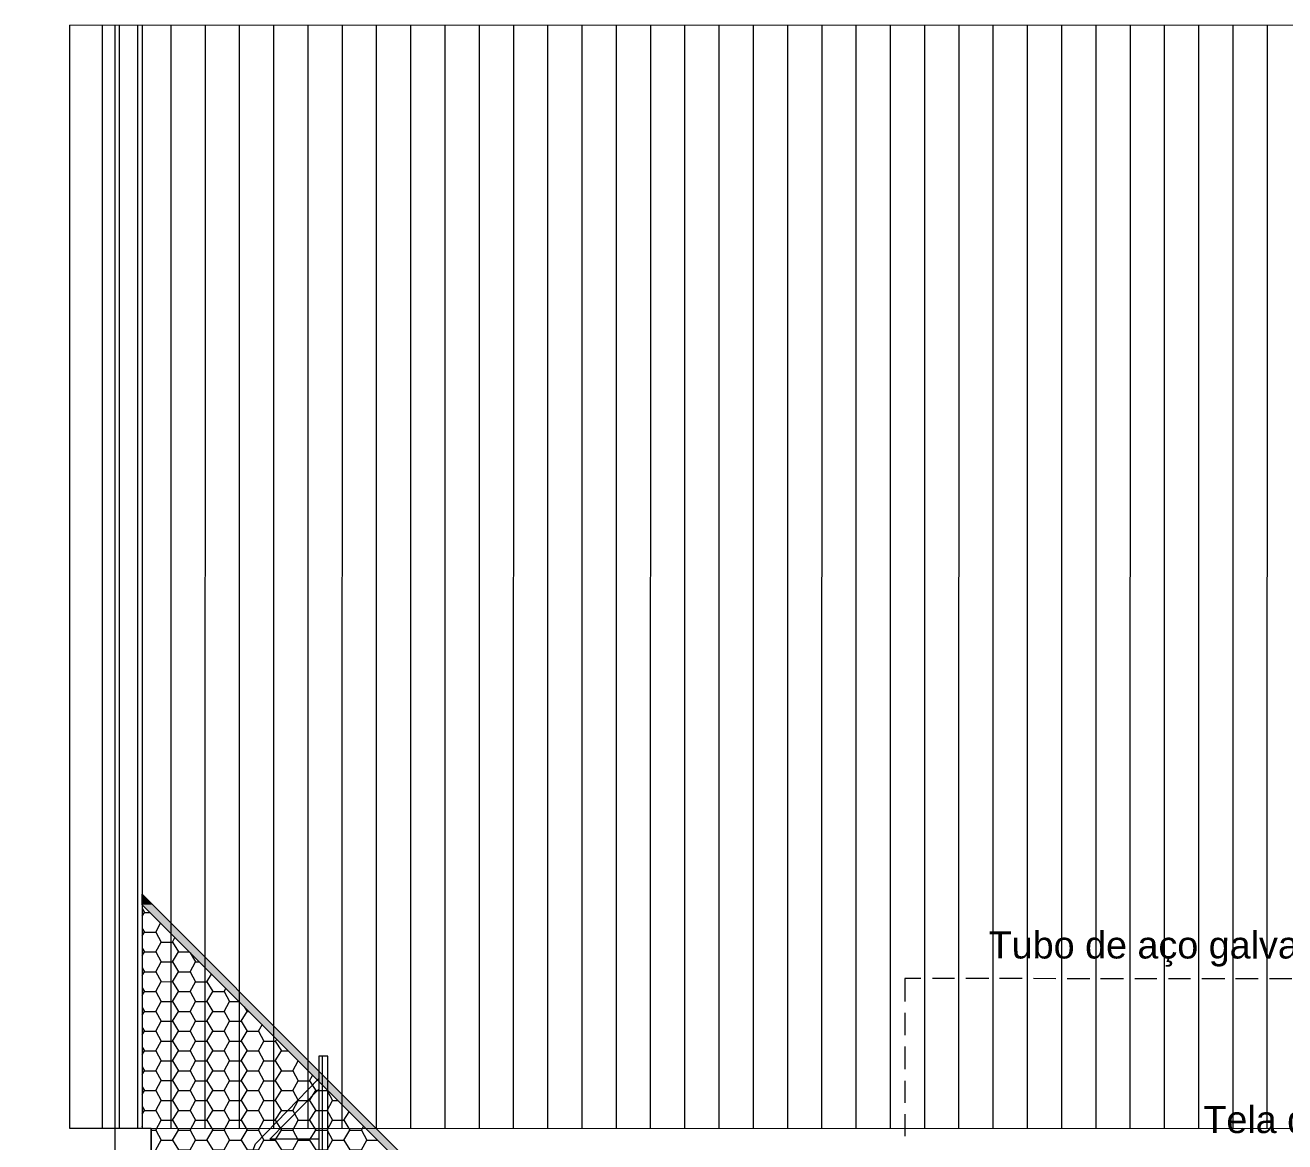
# Model space of a CAD drawing. Extents: x 3377 to 3790, y 1673 to 1846.
# Drawn here: x 3513.33 to 3520.34, y 1765.22 to 1771.43 of the extents above; entities that cross this region are included whole.
import ezdxf

# ---------------------------------------------------------------- set-up
doc = ezdxf.new("R2010")
doc.units = 0
doc.header["$LTSCALE"] = 2
for name, color, linetype, true_color in [('PDF7_0', 7, 'Continuous', 0xc6c6c6), ('PDF7_04-DETALHE', 7, 'Continuous', 0xc6c6c6), ('PDF7_13-CORTE', 7, 'Continuous', 0xe3e3e3), ('PDF7_19-COBERTA', 7, 'Continuous', 0xb8b8b8), ('PDF7_COTAS', 7, 'Continuous', 0x8e8e8e)]:
    doc.layers.add(name, color=color, linetype=linetype, true_color=true_color)
for name, color, linetype in [('PDF7_08-COTAS', 7, 'Continuous'), ('PDF7_15-CONT. FACHADA', 7, 'Continuous'), ('PDF7_cor 1', 7, 'Continuous'), ('PDF7_Text', 7, 'Continuous')]:
    doc.layers.add(name, color=color, linetype=linetype)
doc.styles.add('PDF Arial', font='arial.ttf')

msp = doc.modelspace()

# ---------------------------------------------------------------- linework, layer by layer
at = {"layer": 'PDF7_0', "lineweight": 0}
for points in [[(3513.9845, 1766.519), (3513.9972, 1766.4978), (3514.0268, 1766.4978)], [(3513.9845, 1766.4767), (3513.9972, 1766.4978)], [(3513.9845, 1766.409), (3513.9972, 1766.3878), (3514.0607, 1766.3878), (3514.0861, 1766.4386)], [(3513.9845, 1766.3666), (3513.9972, 1766.3878)], [(3514.0607, 1766.3878), (3514.0903, 1766.3328), (3514.1538, 1766.3328), (3514.1665, 1766.3582)], [(3513.9845, 1766.2989), (3513.9972, 1766.2778), (3514.0607, 1766.2778), (3514.0903, 1766.3328)], [(3514.1538, 1766.3328), (3514.1876, 1766.2778), (3514.2468, 1766.2778)], [(3513.9845, 1766.2566), (3513.9972, 1766.2778)], [(3514.0607, 1766.2778), (3514.0903, 1766.2228), (3514.1537, 1766.2228), (3514.1876, 1766.2778)], [(3514.2511, 1766.2735), (3514.2807, 1766.2228), (3514.3019, 1766.2228)], [(3513.9845, 1766.1889), (3513.9972, 1766.1678), (3514.0607, 1766.1678), (3514.0903, 1766.2228)], [(3514.1537, 1766.2228), (3514.1876, 1766.1678), (3514.2511, 1766.1678), (3514.2807, 1766.2228)], [(3513.9845, 1766.1466), (3513.9972, 1766.1678)], [(3513.9845, 1766.0789), (3513.9972, 1766.0577), (3514.0606, 1766.0577), (3514.0903, 1766.1128)], [(3514.0607, 1766.1678), (3514.0903, 1766.1128), (3514.1537, 1766.1127), (3514.1876, 1766.1678)], [(3514.1537, 1766.1127), (3514.1876, 1766.0577), (3514.2511, 1766.0577), (3514.2807, 1766.1127)], [(3514.2511, 1766.1678), (3514.2807, 1766.1127), (3514.3442, 1766.1127), (3514.3696, 1766.155)], [(3514.3442, 1766.1127), (3514.378, 1766.0577), (3514.4415, 1766.0577), (3514.4499, 1766.0746)], [(3513.9845, 1766.0366), (3513.9972, 1766.0577)], [(3514.0606, 1766.0577), (3514.0903, 1766.0027), (3514.1537, 1766.0027), (3514.1876, 1766.0577)], [(3514.2511, 1766.0577), (3514.2807, 1766.0027), (3514.3442, 1766.0027), (3514.378, 1766.0577)], [(3514.4415, 1766.0577), (3514.4711, 1766.0027), (3514.5219, 1766.0027)], [(3513.9845, 1765.9689), (3513.9972, 1765.9477), (3514.0606, 1765.9477), (3514.0903, 1766.0027)], [(3514.1537, 1766.0027), (3514.1876, 1765.9477), (3514.2511, 1765.9477), (3514.2807, 1766.0027)], [(3514.3442, 1766.0027), (3514.378, 1765.9477), (3514.4415, 1765.9477), (3514.4711, 1766.0027)], [(3514.5515, 1765.9731), (3514.5684, 1765.9477), (3514.5769, 1765.9477)], [(3513.9845, 1765.9266), (3513.9972, 1765.9477)], [(3513.9845, 1765.8589), (3513.9972, 1765.8377), (3514.0606, 1765.8377), (3514.0903, 1765.8927)], [(3514.0606, 1765.9477), (3514.0903, 1765.8927), (3514.1537, 1765.8927), (3514.1876, 1765.9477)], [(3514.1537, 1765.8927), (3514.1876, 1765.8377), (3514.251, 1765.8377), (3514.2807, 1765.8927)], [(3514.2511, 1765.9477), (3514.2807, 1765.8927), (3514.3441, 1765.8927), (3514.378, 1765.9477)], [(3514.3441, 1765.8927), (3514.378, 1765.8377), (3514.4415, 1765.8377), (3514.4711, 1765.8927)], [(3514.4415, 1765.9477), (3514.4711, 1765.8927), (3514.5346, 1765.8927), (3514.5684, 1765.9477)], [(3514.5346, 1765.8927), (3514.5684, 1765.8377), (3514.6319, 1765.8377), (3514.653, 1765.8758)], [(3513.9845, 1765.8166), (3513.9972, 1765.8377)], [(3514.0606, 1765.8377), (3514.0902, 1765.7827), (3514.1537, 1765.7827), (3514.1876, 1765.8377)], [(3514.251, 1765.8377), (3514.2807, 1765.7827), (3514.3441, 1765.7827), (3514.378, 1765.8377)], [(3514.4415, 1765.8377), (3514.4711, 1765.7827), (3514.5346, 1765.7827), (3514.5684, 1765.8377)], [(3514.6319, 1765.8377), (3514.6615, 1765.7827), (3514.725, 1765.7827), (3514.7334, 1765.7911)], [(3513.9845, 1765.7489), (3513.9972, 1765.7277), (3514.0606, 1765.7277), (3514.0902, 1765.7827)], [(3514.1537, 1765.7827), (3514.1876, 1765.7277), (3514.251, 1765.7277), (3514.2807, 1765.7827)], [(3514.3441, 1765.7827), (3514.378, 1765.7277), (3514.4415, 1765.7277), (3514.4711, 1765.7827)], [(3514.5346, 1765.7827), (3514.5684, 1765.7277), (3514.6319, 1765.7277), (3514.6615, 1765.7827)], [(3514.725, 1765.7827), (3514.7588, 1765.7276), (3514.7969, 1765.7276)], [(3513.9845, 1765.7065), (3513.9972, 1765.7277)], [(3514.0606, 1765.7277), (3514.0902, 1765.6727), (3514.1537, 1765.6727), (3514.1876, 1765.7277)], [(3514.251, 1765.7277), (3514.2807, 1765.6727), (3514.3441, 1765.6727), (3514.378, 1765.7277)], [(3514.4415, 1765.7277), (3514.4711, 1765.6727), (3514.5345, 1765.6726), (3514.5684, 1765.7277)], [(3514.6319, 1765.7277), (3514.6615, 1765.6726), (3514.725, 1765.6726), (3514.7588, 1765.7276)], [(3513.9844, 1765.6388), (3513.9971, 1765.6177), (3514.0606, 1765.6177), (3514.0902, 1765.6727)], [(3513.9844, 1765.5965), (3513.9971, 1765.6177)], [(3514.0606, 1765.6177), (3514.0902, 1765.5627), (3514.1537, 1765.5627), (3514.1876, 1765.6177)], [(3514.1537, 1765.6727), (3514.1876, 1765.6177), (3514.251, 1765.6177), (3514.2807, 1765.6727)], [(3514.251, 1765.6177), (3514.2806, 1765.5626), (3514.3441, 1765.5626), (3514.378, 1765.6176)], [(3514.3441, 1765.6727), (3514.378, 1765.6176), (3514.4414, 1765.6176), (3514.4711, 1765.6727)], [(3514.4414, 1765.6176), (3514.4711, 1765.5626), (3514.5345, 1765.5626), (3514.5684, 1765.6176)], [(3514.5345, 1765.6726), (3514.5684, 1765.6176), (3514.6319, 1765.6176), (3514.6615, 1765.6726)], [(3514.6319, 1765.6176), (3514.6615, 1765.5626), (3514.725, 1765.5626), (3514.7588, 1765.6176)], [(3514.725, 1765.6726), (3514.7588, 1765.6176), (3514.8223, 1765.6176), (3514.8519, 1765.6726)], [(3514.8223, 1765.6176), (3514.8519, 1765.5626), (3514.9154, 1765.5626), (3514.9323, 1765.5922)], [(3513.9844, 1765.5288), (3513.9971, 1765.5077), (3514.0606, 1765.5077), (3514.0902, 1765.5627)], [(3514.1537, 1765.5627), (3514.1876, 1765.5076), (3514.251, 1765.5076), (3514.2806, 1765.5626)], [(3514.3441, 1765.5626), (3514.378, 1765.5076), (3514.4414, 1765.5076), (3514.4711, 1765.5626)], [(3514.5345, 1765.5626), (3514.5684, 1765.5076), (3514.6319, 1765.5076), (3514.6615, 1765.5626)], [(3514.725, 1765.5626), (3514.7588, 1765.5076), (3514.8223, 1765.5076), (3514.8519, 1765.5626)], [(3514.9154, 1765.5626), (3514.9492, 1765.5076), (3515.0127, 1765.5076), (3515.0127, 1765.5118)], [(3513.9844, 1765.4865), (3513.9971, 1765.5077)], [(3514.0606, 1765.5077), (3514.0902, 1765.4526), (3514.1537, 1765.4526), (3514.1876, 1765.5076)], [(3514.251, 1765.5076), (3514.2806, 1765.4526), (3514.3441, 1765.4526), (3514.378, 1765.5076)], [(3514.4414, 1765.5076), (3514.4711, 1765.4526), (3514.5345, 1765.4526), (3514.5684, 1765.5076)], [(3514.6319, 1765.5076), (3514.6615, 1765.4526), (3514.7249, 1765.4526), (3514.7588, 1765.5076)], [(3514.8223, 1765.5076), (3514.8519, 1765.4526), (3514.9154, 1765.4526), (3514.9492, 1765.5076)], [(3515.0127, 1765.5076), (3515.0423, 1765.4526), (3515.0719, 1765.4526)], [(3513.9844, 1765.4188), (3513.9971, 1765.3976), (3514.0606, 1765.3976), (3514.0902, 1765.4526)], [(3514.1537, 1765.4526), (3514.1875, 1765.3976), (3514.251, 1765.3976), (3514.2806, 1765.4526)], [(3514.3441, 1765.4526), (3514.378, 1765.3976), (3514.4414, 1765.3976), (3514.4711, 1765.4526)], [(3514.5345, 1765.4526), (3514.5684, 1765.3976), (3514.6319, 1765.3976), (3514.6615, 1765.4526)], [(3514.7249, 1765.4526), (3514.7588, 1765.3976), (3514.8223, 1765.3976), (3514.8519, 1765.4526)], [(3514.9154, 1765.4526), (3514.9492, 1765.3976), (3515.0127, 1765.3976), (3515.0423, 1765.4526)], [(3513.9844, 1765.3765), (3513.9971, 1765.3976)], [(3514.0606, 1765.3976), (3514.0902, 1765.3426), (3514.1537, 1765.3426), (3514.1875, 1765.3976)], [(3514.0606, 1765.2876), (3514.0902, 1765.3426)], [(3514.1537, 1765.3426), (3514.1875, 1765.2876), (3514.251, 1765.2876), (3514.2806, 1765.3426)], [(3514.251, 1765.3976), (3514.2806, 1765.3426), (3514.3441, 1765.3426), (3514.378, 1765.3976)], [(3514.3441, 1765.3426), (3514.378, 1765.2876), (3514.4414, 1765.2876), (3514.4711, 1765.3426)], [(3514.4414, 1765.3976), (3514.4711, 1765.3426), (3514.5345, 1765.3426), (3514.5684, 1765.3976)], [(3514.5345, 1765.3426), (3514.5684, 1765.2876), (3514.6318, 1765.2876), (3514.6615, 1765.3426)], [(3514.6319, 1765.3976), (3514.6615, 1765.3426), (3514.7249, 1765.3426), (3514.7588, 1765.3976)], [(3514.7249, 1765.3426), (3514.7588, 1765.2876), (3514.8223, 1765.2876), (3514.8519, 1765.3426)], [(3514.8223, 1765.3976), (3514.8519, 1765.3426), (3514.9154, 1765.3426), (3514.9492, 1765.3976)], [(3514.9154, 1765.3426), (3514.9492, 1765.2876), (3515.0127, 1765.2876), (3515.0423, 1765.3426)], [(3515.0127, 1765.3976), (3515.0423, 1765.3426), (3515.1058, 1765.3426), (3515.1354, 1765.3891)], [(3515.1058, 1765.3426), (3515.1396, 1765.2875), (3515.2031, 1765.2875), (3515.2158, 1765.3087)], [(3513.9887, 1765.2961), (3513.9844, 1765.3088)], [(3514.0352, 1765.2876), (3514.0606, 1765.2876), (3514.0902, 1765.2326), (3514.1537, 1765.2326), (3514.1875, 1765.2876)], [(3514.251, 1765.2876), (3514.2806, 1765.2326), (3514.3441, 1765.2326), (3514.378, 1765.2876)], [(3514.4414, 1765.2876), (3514.471, 1765.2326), (3514.5345, 1765.2326), (3514.5684, 1765.2876)], [(3514.6318, 1765.2876), (3514.6615, 1765.2326), (3514.7249, 1765.2326), (3514.7588, 1765.2876)], [(3514.8223, 1765.2876), (3514.8519, 1765.2326), (3514.9154, 1765.2325), (3514.9492, 1765.2876)], [(3515.0127, 1765.2876), (3515.0423, 1765.2325), (3515.1058, 1765.2325), (3515.1396, 1765.2875)], [(3515.2031, 1765.2875), (3515.2327, 1765.2325), (3515.292, 1765.2325)], [(3514.0606, 1765.1776), (3514.0902, 1765.2326)], [(3514.1537, 1765.2326), (3514.1875, 1765.1776), (3514.251, 1765.1776), (3514.2806, 1765.2326)], [(3514.3441, 1765.2326), (3514.3779, 1765.1776), (3514.4414, 1765.1776), (3514.471, 1765.2326)], [(3514.5345, 1765.2326), (3514.5684, 1765.1776), (3514.6318, 1765.1776), (3514.6615, 1765.2326)], [(3514.7249, 1765.2326), (3514.7588, 1765.1775), (3514.8223, 1765.1775), (3514.8519, 1765.2326)], [(3514.9154, 1765.2325), (3514.9492, 1765.1775), (3515.0127, 1765.1775), (3515.0423, 1765.2325)], [(3515.1058, 1765.2325), (3515.1396, 1765.1775), (3515.2031, 1765.1775), (3515.2327, 1765.2325)]]:
    msp.add_lwpolyline(points, dxfattribs=at)
at = {"layer": 'PDF7_0', "color": 9, "true_color": 0xc1c1c1, "transparency": 33554559}
for points in [[(3513.9845, 1766.5994), (3514.0395, 1766.5401), (3513.9845, 1766.5401)], [(3514.0395, 1766.5401), (3513.9845, 1766.5401), (3516.0832, 1764.4962)], [(3513.9845, 1766.5401), (3516.0832, 1764.4962), (3516.0282, 1764.4962)]]:
    msp.add_solid(points, dxfattribs=at)
at = {"layer": 'PDF7_04-DETALHE', "color": 7, "lineweight": 0}
for points in [[(3518.3133, 1766.1294), (3518.2244, 1766.1294), (3518.2244, 1766.0025)], [(3518.4995, 1766.1294), (3518.3768, 1766.1294)], [(3518.6899, 1766.1294), (3518.563, 1766.1294)], [(3518.8761, 1766.1294), (3518.7491, 1766.1294)], [(3519.0623, 1766.1293), (3518.9396, 1766.1294)], [(3519.2527, 1766.1293), (3519.1257, 1766.1293)], [(3519.4389, 1766.1293), (3519.3119, 1766.1293)], [(3519.6251, 1766.1293), (3519.5023, 1766.1293)], [(3519.8112, 1766.1293), (3519.6885, 1766.1293)], [(3520.0017, 1766.1293), (3519.8747, 1766.1293)], [(3520.1878, 1766.1293), (3520.0609, 1766.1293)], [(3520.374, 1766.1293), (3520.2513, 1766.1293)], [(3518.2244, 1765.939), (3518.2244, 1765.8163)], [(3518.2244, 1765.7528), (3518.2244, 1765.6259)], [(3518.2244, 1765.5624), (3518.2244, 1765.4397)], [(3518.2244, 1765.3762), (3518.2244, 1765.2535)]]:
    msp.add_lwpolyline(points, dxfattribs=at)
at = {"layer": 'PDF7_04-DETALHE', "lineweight": 0}
for points in [[(3540.9263, 1765.2943), (3513.9844, 1765.2961)], [(3514.0352, 1765.2961), (3514.035, 1762.3975)]]:
    msp.add_lwpolyline(points, dxfattribs=at)
at = {"layer": 'PDF7_08-COTAS', "lineweight": 0}
for points in [[(3513.8325, 1771.4275), (3513.8322, 1766.5994), (3513.8321, 1765.2961), (3513.5824, 1765.2961), (3513.5828, 1771.4275)], [(3513.9848, 1771.4275), (3513.9845, 1766.5994), (3513.9844, 1765.2961)]]:
    msp.add_lwpolyline(points, dxfattribs=at)
at = {"layer": 'PDF7_13-CORTE', "color": 7, "lineweight": 0}
for points in [[(3513.8579, 1771.4275), (3513.8575, 1765.2961)], [(3513.9594, 1771.4275), (3513.959, 1765.2961)], [(3513.9844, 1765.2961), (3513.8321, 1765.2961), (3513.8319, 1762.3975), (3512.4, 1762.3976)]]:
    msp.add_lwpolyline(points, dxfattribs=at)
msp.add_lwpolyline([(3513.8321, 1764.8983), (3514.0352, 1764.8983), (3514.0352, 1765.2961), (3513.8321, 1765.2961)], close=True, dxfattribs=at)
at = {"layer": 'PDF7_15-CONT. FACHADA', "lineweight": 0}
msp.add_lwpolyline([(3541.3287, 1771.4257), (3513.5828, 1771.4275)], dxfattribs=at)
at = {"layer": 'PDF7_19-COBERTA', "lineweight": 0}
for points in [[(3513.7644, 1765.2961), (3513.7648, 1771.4275)], [(3514.1452, 1765.2961), (3514.1456, 1771.4275)], [(3514.3356, 1765.2961), (3514.3361, 1771.4275)], [(3514.5261, 1765.296), (3514.5265, 1771.4275)], [(3514.7165, 1765.296), (3514.7169, 1771.4275)], [(3514.9069, 1765.296), (3514.9073, 1771.4274)], [(3515.0973, 1765.296), (3515.0977, 1771.4274)], [(3515.2877, 1765.296), (3515.2881, 1771.4274)], [(3515.4781, 1765.296), (3515.4786, 1771.4274)], [(3515.6686, 1765.296), (3515.669, 1771.4274)], [(3515.859, 1765.296), (3515.8594, 1771.4274)], [(3516.0494, 1765.2959), (3516.0498, 1771.4274)], [(3516.2398, 1765.2959), (3516.2402, 1771.4274)], [(3516.4302, 1765.2959), (3516.4306, 1771.4273)], [(3516.6206, 1765.2959), (3516.6211, 1771.4273)], [(3516.8111, 1765.2959), (3516.8115, 1771.4273)], [(3517.0015, 1765.2959), (3517.0019, 1771.4273)], [(3517.1919, 1765.2959), (3517.1923, 1771.4273)], [(3517.3823, 1765.2959), (3517.3827, 1771.4273)], [(3517.5727, 1765.2958), (3517.5731, 1771.4273)], [(3517.7631, 1765.2958), (3517.7636, 1771.4273)], [(3517.9536, 1765.2958), (3517.954, 1771.4272)], [(3518.144, 1765.2958), (3518.1444, 1771.4272)], [(3518.3344, 1765.2958), (3518.3348, 1771.4272)], [(3518.5248, 1765.2958), (3518.5252, 1771.4272)], [(3518.7152, 1765.2958), (3518.7156, 1771.4272)], [(3518.9057, 1765.2958), (3518.9061, 1771.4272)], [(3519.0961, 1765.2957), (3519.0965, 1771.4272)], [(3519.2865, 1765.2957), (3519.2869, 1771.4272)], [(3519.4769, 1765.2957), (3519.4773, 1771.4271)], [(3519.6673, 1765.2957), (3519.6677, 1771.4271)], [(3519.8577, 1765.2957), (3519.8581, 1771.4271)], [(3520.0482, 1765.2957), (3520.0486, 1771.4271)], [(3520.2386, 1765.2957), (3520.239, 1771.4271)]]:
    msp.add_lwpolyline(points, dxfattribs=at)
at = {"layer": 'PDF7_cor 1', "lineweight": 0}
msp.add_lwpolyline([(3514.9662, 1765.698), (3514.9661, 1764.8983), (3515.0169, 1764.8983), (3515.0169, 1765.698)], close=True, dxfattribs=at)
for points in [[(3514.9873, 1764.8983), (3514.9873, 1765.698)], [(3514.2975, 1764.3736), (3514.6149, 1765.2114), (3514.9662, 1765.5753)], [(3514.9661, 1765.2368), (3514.6953, 1765.2368), (3514.9661, 1765.5161)]]:
    msp.add_lwpolyline(points, dxfattribs=at)
at = {"layer": 'PDF7_COTAS', "color": 7, "lineweight": 0}
msp.add_lwpolyline([(3513.9845, 1766.5401), (3513.9845, 1766.5994), (3516.0832, 1764.4962), (3516.0282, 1764.4962)], close=True, dxfattribs=at)

# ---------------------------------------------------------------- texts
at = {"layer": 'PDF7_Text', "char_height": 0.149998, "attachment_point": 7, "rotation": 359.99616, "style": 'PDF Arial'}
for s, insert in [('Tubo de aço galvanizado com costura Ø 2"', (3518.6899, 1766.1953)), ('Tela de arame galvanizado quadrangular, Fio 2,11 mm', (3519.8831, 1765.2262))]:
    msp.add_mtext(s, dxfattribs=dict(at, insert=insert))

doc.saveas('drawing.dxf')
